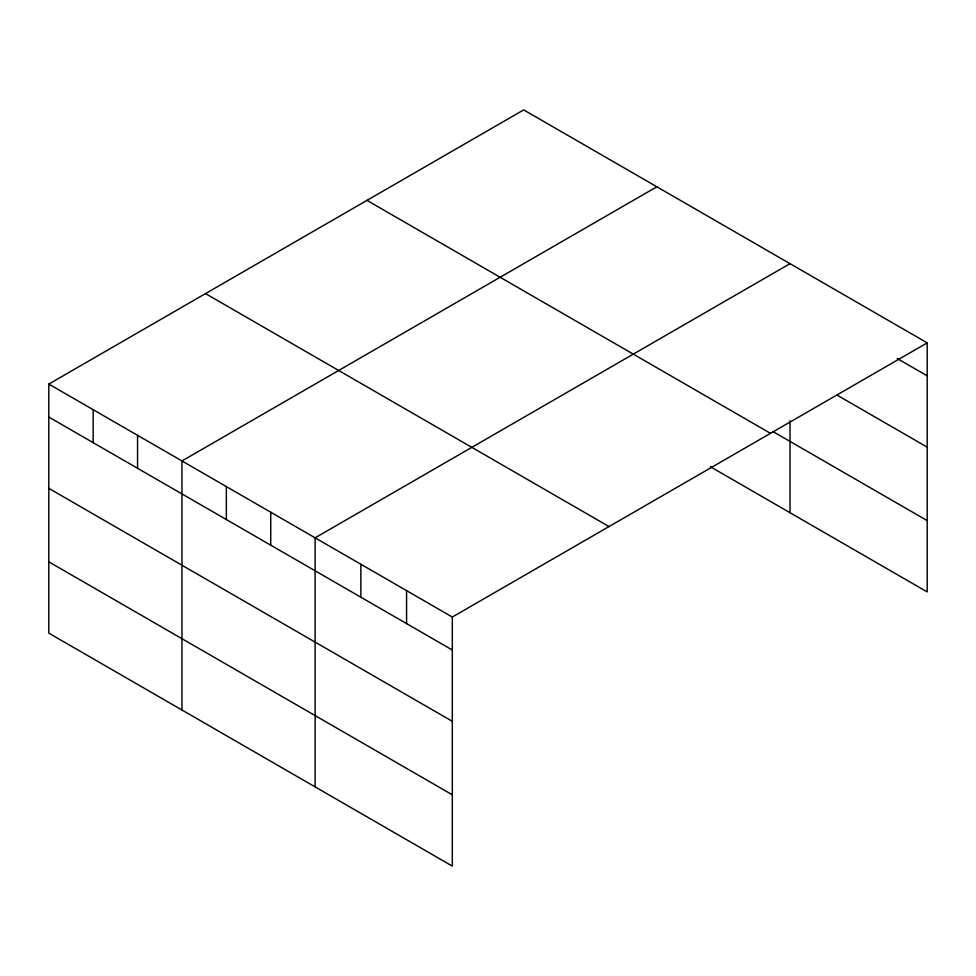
<?xml version="1.0" encoding="UTF-8"?>
<svg xmlns="http://www.w3.org/2000/svg" width="976" height="976" viewBox="0 0 976 976"><rect width="100%" height="100%" fill="white"/><g stroke="black" fill="none" stroke-linecap="round" stroke-linejoin="round"><path stroke-width="1.46" d="M48.8 384.08L452.315 617.039L452.315 866.102L48.8 633.131L48.8 384.08L523.685 109.898L927.2 342.869L927.2 591.92L710.369 466.735M656.848 186.782L181.963 460.953L181.963 710.016M790.011 263.654L315.114 537.837L315.114 786.888M452.315 617.039L927.2 342.869M897.151 358.485L927.2 375.833M837.042 395.097L927.2 447.142M773.041 431.612L927.2 520.611M366.976 200.385L770.491 433.344M205.509 293.605L609.024 526.564M48.8 417.045L452.315 650.004M48.8 488.354L452.315 721.313M48.8 561.822L452.315 794.793M790.011 420.839L790.011 512.717M406.577 590.639L406.577 623.603M360.852 564.238L360.852 597.202M270.73 512.205L270.73 545.169M226.347 486.585L226.347 519.549M137.567 435.333L137.567 468.297M93.184 409.7L93.184 442.665"/></g></svg>
